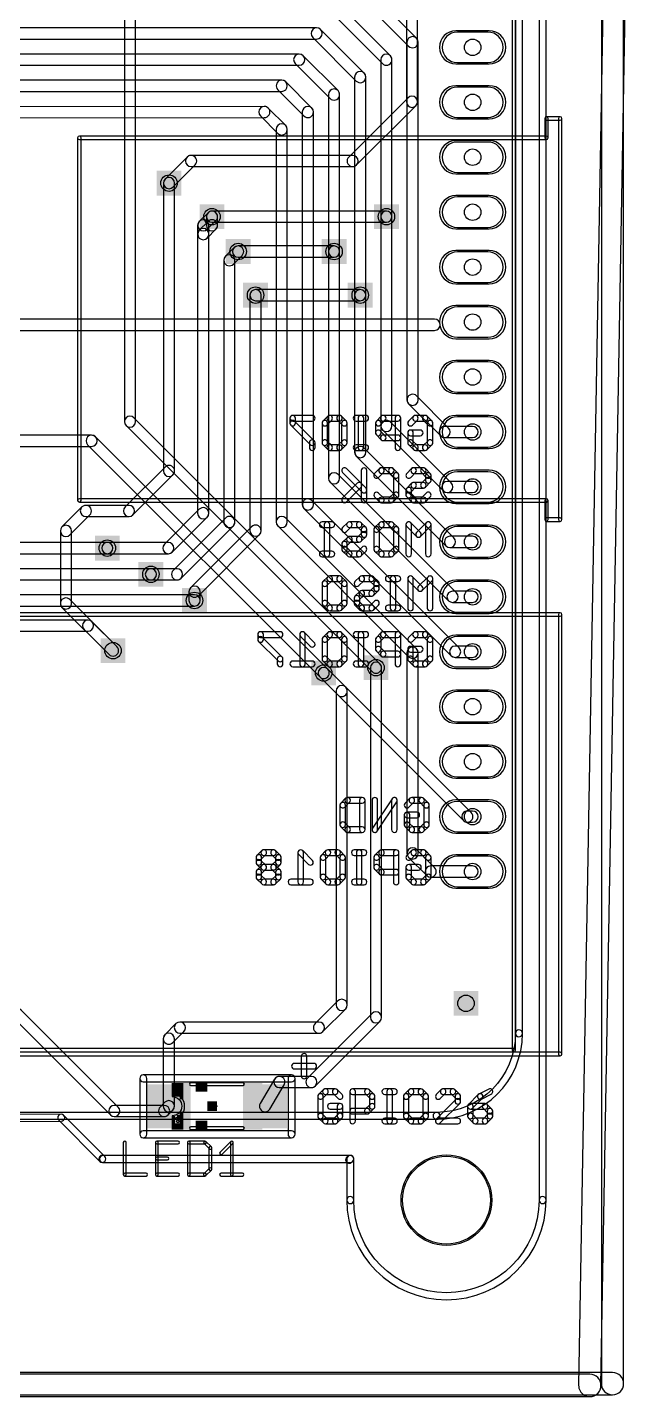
# Model space of a CAD drawing. Extents: x -3 to 127, y -3 to 73.
# Drawn here: x 70.27 to 92.48, y -2.82 to 47.02 of the extents above; entities that cross this region are included whole.
import ezdxf

# ---------------------------------------------------------------- set-up
doc = ezdxf.new("R2010")
doc.units = 0
for name, color, linetype in [('1', 22, 'CONTINUOUS'), ('16', 175, 'CONTINUOUS'), ('17', 82, 'CONTINUOUS'), ('18', 82, 'CONTINUOUS'), ('20', 7, 'CONTINUOUS'), ('21', 253, 'CONTINUOUS'), ('22', 253, 'CONTINUOUS'), ('23', 7, 'CONTINUOUS'), ('25', 253, 'CONTINUOUS'), ('255', 2, 'CONTINUOUS'), ('29', 253, 'CONTINUOUS'), ('30', 253, 'CONTINUOUS'), ('31', 253, 'CONTINUOUS'), ('44', 253, 'CONTINUOUS'), ('51', 253, 'CONTINUOUS'), ('52', 253, 'CONTINUOUS')]:
    doc.layers.add(name, color=color, linetype=linetype)

# ---------------------------------------------------------------- blocks, each defined once
blk = doc.blocks.new('RECT')
blk.add_solid([(-0.5, -0.5), (0.5, -0.5), (-0.5, 0.5), (0.5, 0.5)])
blk = doc.blocks.new('LONGP100')
blk.add_lwpolyline([(-0.5, -0.5), (0.5, -0.5, 1), (0.5, 0.5), (-0.5, 0.5, 1)], format="xyb", close=True)
blk = doc.blocks.new('SQUAREV')
blk.add_solid([(-0.5, -0.5), (0.5, -0.5), (-0.5, 0.5), (0.5, 0.5)])

msp = doc.modelspace()

# ---------------------------------------------------------------- linework, layer by layer
at = {"layer": '1'}
for points in [[(91.1606, 72.0725), (91.1606, -2.3495, 1), (91.9734, -2.3495), (91.9734, 72.0725, 1)], [(84.4335, 46.6234), (82.211, 48.8459, 1), (81.9236, 48.5586), (84.1461, 46.3361, 1)], [(83.481, 45.9884), (81.576, 47.8934, 1), (81.2886, 47.6061), (83.1936, 45.7011, 1)], [(80.7973, 47.0005), (48.0948, 47.0005, 1), (48.0948, 46.5941), (80.7973, 46.5941, 1)], [(82.5285, 45.3534), (80.941, 46.9409, 1), (80.6536, 46.6536), (82.2411, 45.0661, 1)], [(84.493, 33.4623), (84.493, 46.4798, 1), (84.0866, 46.4798), (84.0866, 33.4623, 1)], [(80.1623, 46.048), (47.1423, 46.048, 1), (47.1423, 45.6416), (80.1623, 45.6416, 1)], [(81.576, 44.7184), (80.306, 45.9884, 1), (80.0186, 45.7011), (81.2886, 44.4311, 1)], [(83.5405, 40.1298), (83.5405, 45.8448, 1), (83.1341, 45.8448), (83.1341, 40.1298, 1)], [(82.588, 37.2723), (82.588, 45.2098, 1), (82.1816, 45.2098), (82.1816, 37.2723, 1)], [(79.5273, 45.0955), (44.9198, 45.0955, 1), (44.9198, 44.6891), (79.5273, 44.6891, 1)], [(80.6235, 44.0834), (79.671, 45.0359, 1), (79.3836, 44.7486), (80.3361, 43.7961, 1)], [(81.6355, 38.8598), (81.6355, 44.5748, 1), (81.2291, 44.5748), (81.2291, 38.8598, 1)], [(78.8922, 44.143), (36.3363, 44.1112, 1), (36.3366, 43.7048), (78.8925, 43.7366, 1)], [(79.671, 43.4484), (79.036, 44.0834, 1), (78.7486, 43.7961), (79.3836, 43.1611, 1)], [(80.683, 29.6523), (80.683, 43.9398, 1), (80.2766, 43.9398), (80.2766, 29.6523, 1)], [(79.7305, 29.0173), (79.7305, 43.3048, 1), (79.3241, 43.3048), (79.3241, 29.0173, 1)], [(75.2204, 41.3508), (75.2204, 30.8731, 1), (75.6268, 30.8731), (75.6268, 41.3508, 1)], [(76.8135, 39.6686), (77.131, 39.9861, 1), (76.8436, 40.2734), (76.5261, 39.9559, 1)], [(76.873, 39.4948), (76.873, 39.8123, 1), (76.4666, 39.8123), (76.4666, 39.4948, 1)], [(76.8436, 39.9559), (76.5261, 39.6384, 1), (76.8135, 39.3511), (77.131, 39.6686, 1)], [(76.7841, 40.1298), (76.7841, 39.8123, 1), (77.1905, 39.8123), (77.1905, 40.1298, 1)], [(83.5405, 32.5098), (83.5405, 40.1298, 1), (83.1341, 40.1298), (83.1341, 32.5098, 1)], [(76.873, 29.3348), (76.873, 39.4948, 1), (76.4666, 39.4948), (76.4666, 29.3348, 1)], [(77.766, 38.3986), (78.0835, 38.7161, 1), (77.7961, 39.0034), (77.4786, 38.6859, 1)], [(81.6355, 30.6048), (81.6355, 38.8598, 1), (81.2291, 38.8598), (81.2291, 30.6048, 1)], [(77.8255, 29.0173), (77.8255, 38.5423, 1), (77.4191, 38.5423), (77.4191, 29.0173, 1)], [(78.778, 28.6998), (78.778, 37.2723, 1), (78.3716, 37.2723), (78.3716, 28.6998, 1)], [(82.588, 31.5573), (82.588, 37.2723, 1), (82.1816, 37.2723), (82.1816, 31.5573, 1)], [(85.6033, 32.4362), (84.4335, 33.6059, 1), (84.1461, 33.3186), (85.3159, 32.1488, 1)], [(85.6983, 30.4362), (83.481, 32.6534, 1), (83.1936, 32.3661), (85.4109, 30.1488, 1)], [(86.475, 32.4957), (85.4596, 32.4957, 1), (85.4596, 32.0893), (86.475, 32.0893, 1)], [(85.7933, 28.4362), (82.5285, 31.7009, 1), (82.2411, 31.4136), (85.5059, 28.1488, 1)], [(75.2799, 31.0167), (73.825, 29.5618, 1), (74.1124, 29.2745), (75.5673, 30.7294, 1)], [(85.8883, 26.4362), (81.576, 30.7484, 1), (81.2886, 30.4611), (85.6009, 26.1488, 1)], [(86.475, 30.4957), (85.5546, 30.4957, 1), (85.5546, 30.0893), (86.475, 30.0893, 1)], [(72.2543, 29.5618), (71.5275, 28.835, 1), (71.8149, 28.5476), (72.5417, 29.2745, 1)], [(73.9687, 29.6213), (72.398, 29.6213, 1), (72.398, 29.2149), (73.9687, 29.2149, 1)], [(75.5435, 27.9211), (76.8135, 29.1911, 1), (76.5261, 29.4784), (75.2561, 28.2084, 1)], [(85.9833, 24.4362), (80.6235, 29.7959, 1), (80.3361, 29.5086), (85.6959, 24.1488, 1)], [(75.861, 26.9686), (77.766, 28.8736, 1), (77.4786, 29.1609), (75.5736, 27.2559, 1)], [(84.4335, 24.3984), (79.671, 29.1609, 1), (79.3836, 28.8736), (84.1461, 24.1111, 1)], [(71.468, 28.6913), (71.468, 26.0486, 1), (71.8744, 26.0486), (71.8744, 28.6913, 1)], [(76.496, 26.3336), (78.7185, 28.5561, 1), (78.4311, 28.8434), (76.2086, 26.6209, 1)], [(86.475, 28.4957), (85.6496, 28.4957, 1), (85.6496, 28.0893), (86.475, 28.0893, 1)], [(73.1773, 27.8616), (75.3998, 27.8616, 1), (75.3998, 28.268), (73.1773, 28.268, 1)], [(74.7648, 26.9091), (75.7173, 26.9091, 1), (75.7173, 27.3155), (74.7648, 27.3155, 1)], [(76.5555, 26.1598), (76.5555, 26.4773, 1), (76.1491, 26.4773), (76.1491, 26.1598, 1)], [(86.475, 26.4957), (85.7446, 26.4957, 1), (85.7446, 26.0893), (86.475, 26.0893, 1)], [(71.5275, 25.905), (73.2417, 24.1908, 1), (73.5291, 24.4781), (71.8149, 26.1923, 1)], [(84.493, 16.9523), (84.493, 24.2548, 1), (84.0866, 24.2548), (84.0866, 16.9523, 1)], [(86.475, 24.4957), (85.8396, 24.4957, 1), (85.8396, 24.0893), (86.475, 24.0893, 1)], [(81.8547, 23.0085), (81.1988, 23.6644, 1), (80.9114, 23.377), (81.5673, 22.7212, 1)], [(82.7531, 23.715), (82.7531, 10.9833, 1), (83.1595, 10.9833), (83.1595, 23.715, 1)], [(81.9142, 11.4395), (81.9142, 22.8648, 1), (81.5078, 22.8648), (81.5078, 11.4395, 1)], [(85.0933, 16.4362), (84.4335, 17.0959, 1), (84.1461, 16.8086), (84.8059, 16.1488, 1)], [(86.475, 16.4957), (84.9496, 16.4957, 1), (84.9496, 16.0893), (86.475, 16.0893, 1)], [(81.0269, 10.4681), (81.8547, 11.2959, 1), (81.5673, 11.5832), (80.7395, 10.7555, 1)], [(69.7714, 10.9519), (73.2884, 7.4349, 1), (73.5758, 7.7222), (70.0588, 11.2392, 1)], [(82.8126, 11.1269), (80.4631, 8.7774, 1), (80.7505, 8.4901), (83.1, 10.8396, 1)], [(75.5605, 10.0646), (75.9639, 10.4681, 1), (75.6766, 10.7555), (75.2731, 10.352, 1)], [(75.8203, 10.4086), (80.8832, 10.4086, 1), (80.8832, 10.815), (75.8203, 10.815, 1)], [(75.62, 7.7504), (75.62, 10.2083, 1), (75.2136, 10.2083), (75.2136, 7.7504, 1)], [(79.2631, 8.737), (78.7418, 7.8537, 1), (79.0918, 7.6471), (79.6131, 8.5305, 1)], [(80.6068, 8.837), (79.4381, 8.837, 1), (79.4381, 8.4306), (80.6068, 8.4306, 1)], [(73.4321, 7.3754), (75.2449, 7.3754, 1), (75.2449, 7.7818), (73.4321, 7.7818, 1)], [(75.3886, 7.4349), (75.5605, 7.6067, 1), (75.2731, 7.8941), (75.1013, 7.7222, 1)], [(91.567, -1.9431), (-2.6035, -1.9431, 1), (-2.6035, -2.7559), (91.567, -2.7559, 1)]]:
    msp.add_lwpolyline(points, format="xyb", close=True, dxfattribs=at)
at = {"layer": '16'}
for points in [[(91.6687, 73.0957), (90.3352, -2.4058, 1), (91.1478, -2.4202), (92.4813, 73.0813, 1)], [(84.0637, 59.741), (84.0637, 44.312, 1), (84.4701, 44.312), (84.4701, 59.741, 1)], [(73.7996, 54.3855), (73.7996, 32.6685, 1), (74.206, 32.6685), (74.206, 54.3855, 1)], [(84.1232, 44.4557), (81.966, 42.2984, 1), (82.2533, 42.0111), (84.4106, 44.1683, 1)], [(76.0839, 42.2984), (75.2799, 41.4945, 1), (75.5673, 41.2071), (76.3713, 42.0111, 1)], [(82.1096, 42.358), (76.2276, 42.358, 1), (76.2276, 41.9516), (82.1096, 41.9516, 1)], [(83.3373, 40.333), (76.9873, 40.333, 1), (76.9873, 39.9266), (83.3373, 39.9266, 1)], [(77.9398, 38.6566), (81.4323, 38.6566, 1), (81.4323, 39.063), (77.9398, 39.063, 1)], [(78.5748, 37.0691), (82.3848, 37.0691, 1), (82.3848, 37.4755), (78.5748, 37.4755, 1)], [(73.8591, 32.5248), (82.8126, 23.5713, 1), (83.1, 23.8587), (74.1465, 32.8122, 1)], [(72.6058, 32.1732), (63.8896, 32.1732, 1), (63.8896, 31.7668), (72.6058, 31.7668, 1)], [(81.1988, 23.6644), (72.7495, 32.1137, 1), (72.4621, 31.8263), (80.9114, 23.377, 1)], [(29.6798, 27.8616), (73.1773, 27.8616, 1), (73.1773, 28.268), (29.6798, 28.268, 1)], [(28.0923, 26.9091), (74.7648, 26.9091, 1), (74.7648, 27.3155), (28.0923, 27.3155, 1)], [(28.4098, 25.9566), (76.3523, 25.9566, 1), (76.3523, 26.363), (28.4098, 26.363, 1)], [(36.5192, 25.0409), (72.4758, 25.0409, 1), (72.4758, 25.4473), (36.5192, 25.4473, 1)], [(72.3321, 25.1004), (73.2417, 24.1908, 1), (73.5291, 24.4781), (72.6194, 25.3877, 1)], [(86.427, 18.4362), (81.1988, 23.6644, 1), (80.9114, 23.377), (86.1397, 18.1488, 1)], [(86.475, 18.4957), (86.2833, 18.4957, 1), (86.2833, 18.0893), (86.475, 18.0893, 1)], [(90.7415, -2.0066), (-1.7145, -2.0066, 1), (-1.7145, -2.8194), (90.7415, -2.8194, 1)]]:
    msp.add_lwpolyline(points, format="xyb", close=True, dxfattribs=at)
at = {"layer": '20'}
for points in [[(88.8953, 66.8323), (88.8953, 4.3323, 1), (89.1493, 4.3323), (89.1493, 66.8323, 1)], [(71.4983, 7.4593), (19.8256, 7.3648, 1), (19.826, 7.1108), (71.4988, 7.2053, 1)], [(73.0863, 5.9241), (71.5883, 7.4221, 1), (71.4087, 7.2425), (72.9067, 5.7445, 1)], [(82.0218, 5.9613), (72.9965, 5.9613, 1), (72.9965, 5.7073), (82.0218, 5.7073, 1)], [(73.0223, 5.7053), (82.0223, 5.7053, 1), (82.0223, 5.9593), (73.0223, 5.9593, 1)], [(82.0546, 5.7014), (82.0962, 5.7314, 1), (81.9474, 5.9372), (81.9058, 5.9072, 1)], [(81.952, 5.938), (81.9099, 5.9101, 1), (82.0505, 5.6985), (82.0926, 5.7265, 1)], [(82.1493, 4.3323), (82.1493, 5.8323, 1), (81.8953, 5.8323), (81.8953, 4.3323, 1)], [(82.1493, 4.3323, 1), (81.8953, 4.3323, 1), (89.1493, 4.3323, 1), (88.8953, 4.3323, -1)]]:
    msp.add_lwpolyline(points, format="xyb", close=True, dxfattribs=at)
msp.add_circle((85.5223, 4.3323), 1.6, dxfattribs=at)
at = {"layer": '21'}
for points in [[(87.9115, 60.7925), (87.9115, 9.7925, 1), (88.0385, 9.7925), (88.0385, 60.7925, 1)], [(87.975, 9.856), (10.975, 9.856, 1), (10.975, 9.729), (87.975, 9.729, 1)]]:
    msp.add_lwpolyline(points, format="xyb", close=True, dxfattribs=at)
at = {"layer": '22'}
for points in [[(67.818, 35.9918), (85.09, 35.9918, 1), (85.09, 36.3982), (67.818, 36.3982, 1)], [(80.6371, 32.8939), (79.9253, 32.8939, 1), (79.9253, 32.6907), (80.6371, 32.6907, 1)], [(79.8237, 32.7923), (79.8237, 32.6144, 1), (80.0269, 32.6144), (80.0269, 32.7923, 1)], [(81.1665, 32.5425), (81.3445, 32.7205, 1), (81.2008, 32.8642), (81.0229, 32.6862, 1)], [(81.2727, 32.6907), (81.6286, 32.6907, 1), (81.6286, 32.8939), (81.2727, 32.8939, 1)], [(81.5567, 32.7205), (81.7347, 32.5425, 1), (81.8784, 32.6862), (81.7004, 32.8642, 1)], [(82.5861, 32.8939), (82.2302, 32.8939, 1), (82.2302, 32.6907), (82.5861, 32.6907, 1)], [(82.5098, 31.7246), (82.5098, 32.7923, 1), (82.3066, 32.7923), (82.3066, 31.7246, 1)], [(83.1498, 32.8642), (82.9719, 32.6862, 1), (83.1155, 32.5425), (83.2935, 32.7205, 1)], [(83.7555, 32.8939), (83.2216, 32.8939, 1), (83.2216, 32.6907), (83.7555, 32.6907, 1)], [(83.8571, 31.7246), (83.8571, 32.7923, 1), (83.6539, 32.7923), (83.6539, 31.7246, 1)], [(84.2849, 32.5425), (84.4629, 32.7205, 1), (84.3192, 32.8642), (84.1413, 32.6862, 1)], [(84.391, 32.6907), (84.7469, 32.6907, 1), (84.7469, 32.8939), (84.391, 32.8939, 1)], [(84.6751, 32.7205), (84.8531, 32.5425, 1), (84.9967, 32.6862), (84.8188, 32.8642, 1)], [(79.8535, 32.5425), (80.5653, 31.8307, 1), (80.709, 31.9744), (79.9971, 32.6862, 1)], [(81.1963, 31.9026), (81.1963, 32.6144, 1), (80.9931, 32.6144), (80.9931, 31.9026, 1)], [(81.7049, 32.6144), (81.7049, 31.9026, 1), (81.9081, 31.9026), (81.9081, 32.6144, 1)], [(82.9421, 32.6144), (82.9421, 32.2585, 1), (83.1453, 32.2585), (83.1453, 32.6144, 1)], [(84.8233, 32.6144), (84.8233, 31.9026, 1), (85.0265, 31.9026), (85.0265, 32.6144, 1)], [(80.5355, 31.9026), (80.5355, 31.7246, 1), (80.7387, 31.7246), (80.7387, 31.9026, 1)], [(81.3445, 31.7964), (81.1665, 31.9744, 1), (81.0229, 31.8307), (81.2008, 31.6528, 1)], [(81.7347, 31.9744), (81.5567, 31.7964, 1), (81.7004, 31.6528), (81.8784, 31.8307, 1)], [(82.9719, 32.1866), (83.1498, 32.0087, 1), (83.2935, 32.1523), (83.1155, 32.3303, 1)], [(83.2216, 31.9789), (83.7555, 31.9789, 1), (83.7555, 32.1821), (83.2216, 32.1821, 1)], [(84.3147, 31.9026), (84.3147, 32.2585, 1), (84.1115, 32.2585), (84.1115, 31.9026, 1)], [(84.2131, 32.1569), (84.569, 32.1569, 1), (84.569, 32.3601), (84.2131, 32.3601, 1)], [(84.4629, 31.7964), (84.2849, 31.9744, 1), (84.1413, 31.8307), (84.3192, 31.6528, 1)], [(84.8531, 31.9744), (84.6751, 31.7964, 1), (84.8188, 31.6528), (84.9967, 31.8307, 1)], [(81.6286, 31.8262), (81.2727, 31.8262, 1), (81.2727, 31.623), (81.6286, 31.623, 1)], [(82.5861, 31.8262), (82.2302, 31.8262, 1), (82.2302, 31.623), (82.5861, 31.623, 1)], [(84.7469, 31.8262), (84.391, 31.8262, 1), (84.391, 31.623), (84.7469, 31.623, 1)], [(82.5944, 30.2473), (81.8826, 30.9592, 1), (81.739, 30.8155), (82.4508, 30.1037, 1)], [(82.421, 30.8873), (82.421, 29.8196, 1), (82.6242, 29.8196), (82.6242, 30.8873, 1)], [(83.052, 30.6375), (83.23, 30.8155, 1), (83.0863, 30.9592), (82.9084, 30.7812, 1)], [(83.1581, 30.7857), (83.5141, 30.7857, 1), (83.5141, 30.9889), (83.1581, 30.9889, 1)], [(83.4422, 30.8155), (83.6202, 30.6375, 1), (83.7638, 30.7812), (83.5859, 30.9592, 1)], [(84.2214, 30.6375), (84.3994, 30.8155, 1), (84.2557, 30.9592), (84.0778, 30.7812, 1)], [(84.3275, 30.7857), (84.6835, 30.7857, 1), (84.6835, 30.9889), (84.3275, 30.9889, 1)], [(84.6116, 30.8155), (84.7896, 30.6375, 1), (84.9332, 30.7812), (84.7553, 30.9592, 1)], [(82.2728, 30.4253), (81.739, 29.8914, 1), (81.8826, 29.7478), (82.4165, 30.2816, 1)], [(83.5904, 30.7094), (83.5904, 29.9976, 1), (83.7936, 29.9976), (83.7936, 30.7094, 1)], [(84.2557, 30.4253), (84.0778, 30.2473, 1), (84.2214, 30.1037), (84.3994, 30.2816, 1)], [(84.6835, 30.4551), (84.3275, 30.4551, 1), (84.3275, 30.2519), (84.6835, 30.2519, 1)], [(84.7896, 30.6032), (84.6116, 30.4253, 1), (84.7553, 30.2816), (84.9332, 30.4596, 1)], [(84.7598, 30.7094), (84.7598, 30.5314, 1), (84.963, 30.5314), (84.963, 30.7094, 1)], [(83.23, 29.8914), (83.052, 30.0694, 1), (82.9084, 29.9257), (83.0863, 29.7478, 1)], [(83.5141, 29.9212), (83.1581, 29.9212, 1), (83.1581, 29.718), (83.5141, 29.718, 1)], [(83.6202, 30.0694), (83.4422, 29.8914, 1), (83.5859, 29.7478), (83.7638, 29.9257, 1)], [(84.048, 30.1755), (84.048, 29.9976, 1), (84.2512, 29.9976), (84.2512, 30.1755, 1)], [(84.0778, 29.9257), (84.2557, 29.7478, 1), (84.3994, 29.8914), (84.2214, 30.0694, 1)], [(84.3275, 29.718), (84.6835, 29.718, 1), (84.6835, 29.9212), (84.3275, 29.9212, 1)], [(84.7553, 29.7478), (84.9332, 29.9257, 1), (84.7896, 30.0694), (84.6116, 29.8914, 1)], [(81.3532, 29.0204), (80.9973, 29.0204, 1), (80.9973, 28.8172), (81.3532, 28.8172, 1)], [(81.2769, 27.8511), (81.2769, 28.9188, 1), (81.0737, 28.9188), (81.0737, 27.8511, 1)], [(81.8826, 28.669), (82.0606, 28.847, 1), (81.9169, 28.9907), (81.739, 28.8127, 1)], [(81.9888, 28.8172), (82.3447, 28.8172, 1), (82.3447, 29.0204), (81.9888, 29.0204, 1)], [(82.2728, 28.847), (82.4508, 28.669, 1), (82.5944, 28.8127), (82.4165, 28.9907, 1)], [(83.052, 28.669), (83.23, 28.847, 1), (83.0863, 28.9907), (82.9084, 28.8127, 1)], [(83.1581, 28.8172), (83.5141, 28.8172, 1), (83.5141, 29.0204), (83.1581, 29.0204, 1)], [(83.4422, 28.847), (83.6202, 28.669, 1), (83.7638, 28.8127), (83.5859, 28.9907, 1)], [(84.5773, 28.6347), (84.2214, 28.9907, 1), (84.0778, 28.847), (84.4337, 28.4911, 1)], [(84.048, 28.9188), (84.048, 27.8511, 1), (84.2512, 27.8511), (84.2512, 28.9188, 1)], [(84.7896, 28.9907), (84.4337, 28.6347, 1), (84.5773, 28.4911), (84.9332, 28.847, 1)], [(84.963, 27.8511), (84.963, 28.9188, 1), (84.7598, 28.9188), (84.7598, 27.8511, 1)], [(81.9169, 28.4568), (81.739, 28.2788, 1), (81.8826, 28.1352), (82.0606, 28.3131, 1)], [(82.3447, 28.4866), (81.9888, 28.4866, 1), (81.9888, 28.2834), (82.3447, 28.2834, 1)], [(82.4508, 28.6347), (82.2728, 28.4568, 1), (82.4165, 28.3131), (82.5944, 28.4911, 1)], [(82.421, 28.7409), (82.421, 28.5629, 1), (82.6242, 28.5629), (82.6242, 28.7409, 1)], [(83.0818, 28.0291), (83.0818, 28.7409, 1), (82.8786, 28.7409), (82.8786, 28.0291, 1)], [(83.5904, 28.7409), (83.5904, 28.0291, 1), (83.7936, 28.0291), (83.7936, 28.7409, 1)], [(81.3532, 27.9527), (80.9973, 27.9527, 1), (80.9973, 27.7495), (81.3532, 27.7495, 1)], [(81.7092, 28.207), (81.7092, 28.0291, 1), (81.9124, 28.0291), (81.9124, 28.207, 1)], [(81.739, 27.9572), (81.9169, 27.7793, 1), (82.0606, 27.9229), (81.8826, 28.1009, 1)], [(81.9888, 27.7495), (82.3447, 27.7495, 1), (82.3447, 27.9527), (81.9888, 27.9527, 1)], [(82.4165, 27.7793), (82.5944, 27.9572, 1), (82.4508, 28.1009), (82.2728, 27.9229, 1)], [(83.23, 27.9229), (83.052, 28.1009, 1), (82.9084, 27.9572), (83.0863, 27.7793, 1)], [(83.5141, 27.9527), (83.1581, 27.9527, 1), (83.1581, 27.7495), (83.5141, 27.7495, 1)], [(83.6202, 28.1009), (83.4422, 27.9229, 1), (83.5859, 27.7793), (83.7638, 27.9572, 1)], [(81.1665, 26.7005), (81.3445, 26.8785, 1), (81.2008, 27.0222), (81.0229, 26.8442, 1)], [(81.2727, 26.8487), (81.6286, 26.8487, 1), (81.6286, 27.0519), (81.2727, 27.0519, 1)], [(81.5567, 26.8785), (81.7347, 26.7005, 1), (81.8784, 26.8442), (81.7004, 27.0222, 1)], [(82.3359, 26.7005), (82.5139, 26.8785, 1), (82.3702, 27.0222), (82.1923, 26.8442, 1)], [(82.4421, 26.8487), (82.798, 26.8487, 1), (82.798, 27.0519), (82.4421, 27.0519, 1)], [(82.7261, 26.8785), (82.9041, 26.7005, 1), (83.0477, 26.8442), (82.8698, 27.0222, 1)], [(83.7555, 27.0519), (83.3996, 27.0519, 1), (83.3996, 26.8487), (83.7555, 26.8487, 1)], [(83.6792, 25.8826), (83.6792, 26.9503, 1), (83.476, 26.9503), (83.476, 25.8826, 1)], [(84.6408, 26.6662), (84.2849, 27.0222, 1), (84.1413, 26.8785), (84.4972, 26.5226, 1)], [(84.1115, 26.9503), (84.1115, 25.8826, 1), (84.3147, 25.8826), (84.3147, 26.9503, 1)], [(84.8531, 27.0222), (84.4972, 26.6662, 1), (84.6408, 26.5226), (84.9967, 26.8785, 1)], [(85.0265, 25.8826), (85.0265, 26.9503, 1), (84.8233, 26.9503), (84.8233, 25.8826, 1)], [(81.1963, 26.0606), (81.1963, 26.7724, 1), (80.9931, 26.7724), (80.9931, 26.0606, 1)], [(81.7049, 26.7724), (81.7049, 26.0606, 1), (81.9081, 26.0606), (81.9081, 26.7724, 1)], [(82.3702, 26.4883), (82.1923, 26.3103, 1), (82.3359, 26.1667), (82.5139, 26.3446, 1)], [(82.798, 26.5181), (82.4421, 26.5181, 1), (82.4421, 26.3149), (82.798, 26.3149, 1)], [(82.9041, 26.6662), (82.7261, 26.4883, 1), (82.8698, 26.3446), (83.0477, 26.5226, 1)], [(82.8743, 26.7724), (82.8743, 26.5944, 1), (83.0775, 26.5944), (83.0775, 26.7724, 1)], [(81.3445, 25.9544), (81.1665, 26.1324, 1), (81.0229, 25.9887), (81.2008, 25.8108, 1)], [(81.6286, 25.9842), (81.2727, 25.9842, 1), (81.2727, 25.781), (81.6286, 25.781, 1)], [(81.7347, 26.1324), (81.5567, 25.9544, 1), (81.7004, 25.8108), (81.8784, 25.9887, 1)], [(82.1625, 26.2385), (82.1625, 26.0606, 1), (82.3657, 26.0606), (82.3657, 26.2385, 1)], [(82.1923, 25.9887), (82.3702, 25.8108, 1), (82.5139, 25.9544), (82.3359, 26.1324, 1)], [(82.4421, 25.781), (82.798, 25.781, 1), (82.798, 25.9842), (82.4421, 25.9842, 1)], [(82.8698, 25.8108), (83.0477, 25.9887, 1), (82.9041, 26.1324), (82.7261, 25.9544, 1)], [(83.7555, 25.9842), (83.3996, 25.9842, 1), (83.3996, 25.781), (83.7555, 25.781, 1)], [(79.4677, 25.0199), (78.7559, 25.0199, 1), (78.7559, 24.8167), (79.4677, 24.8167, 1)], [(78.6543, 24.9183), (78.6543, 24.7404, 1), (78.8575, 24.7404), (78.8575, 24.9183, 1)], [(80.709, 24.6342), (80.3531, 24.9902, 1), (80.2094, 24.8465), (80.5653, 24.4906, 1)], [(80.1796, 24.9183), (80.1796, 23.8506, 1), (80.3828, 23.8506), (80.3828, 24.9183, 1)], [(81.1665, 24.6685), (81.3445, 24.8465, 1), (81.2008, 24.9902), (81.0229, 24.8122, 1)], [(81.2727, 24.8167), (81.6286, 24.8167, 1), (81.6286, 25.0199), (81.2727, 25.0199, 1)], [(81.5567, 24.8465), (81.7347, 24.6685, 1), (81.8784, 24.8122), (81.7004, 24.9902, 1)], [(82.5861, 25.0199), (82.2302, 25.0199, 1), (82.2302, 24.8167), (82.5861, 24.8167, 1)], [(82.5098, 23.8506), (82.5098, 24.9183, 1), (82.3066, 24.9183), (82.3066, 23.8506, 1)], [(83.1498, 24.9902), (82.9719, 24.8122, 1), (83.1155, 24.6685), (83.2935, 24.8465, 1)], [(83.7555, 25.0199), (83.2216, 25.0199, 1), (83.2216, 24.8167), (83.7555, 24.8167, 1)], [(83.8571, 23.8506), (83.8571, 24.9183, 1), (83.6539, 24.9183), (83.6539, 23.8506, 1)], [(84.2849, 24.6685), (84.4629, 24.8465, 1), (84.3192, 24.9902), (84.1413, 24.8122, 1)], [(84.391, 24.8167), (84.7469, 24.8167, 1), (84.7469, 25.0199), (84.391, 25.0199, 1)], [(84.6751, 24.8465), (84.8531, 24.6685, 1), (84.9967, 24.8122), (84.8188, 24.9902, 1)], [(78.6841, 24.6685), (79.3959, 23.9567, 1), (79.5396, 24.1004), (78.8278, 24.8122, 1)], [(81.1963, 24.0286), (81.1963, 24.7404, 1), (80.9931, 24.7404), (80.9931, 24.0286, 1)], [(81.7049, 24.7404), (81.7049, 24.0286, 1), (81.9081, 24.0286), (81.9081, 24.7404, 1)], [(82.9421, 24.7404), (82.9421, 24.3845, 1), (83.1453, 24.3845), (83.1453, 24.7404, 1)], [(82.9719, 24.3126), (83.1498, 24.1347, 1), (83.2935, 24.2783), (83.1155, 24.4563, 1)], [(84.3147, 24.0286), (84.3147, 24.3845, 1), (84.1115, 24.3845), (84.1115, 24.0286, 1)], [(84.2131, 24.2829), (84.569, 24.2829, 1), (84.569, 24.4861), (84.2131, 24.4861, 1)], [(84.8233, 24.7404), (84.8233, 24.0286, 1), (85.0265, 24.0286), (85.0265, 24.7404, 1)], [(79.3661, 24.0286), (79.3661, 23.8506, 1), (79.5693, 23.8506), (79.5693, 24.0286, 1)], [(80.6371, 23.9522), (79.9253, 23.9522, 1), (79.9253, 23.749), (80.6371, 23.749, 1)], [(81.3445, 23.9224), (81.1665, 24.1004, 1), (81.0229, 23.9567), (81.2008, 23.7788, 1)], [(81.6286, 23.9522), (81.2727, 23.9522, 1), (81.2727, 23.749), (81.6286, 23.749, 1)], [(81.7347, 24.1004), (81.5567, 23.9224, 1), (81.7004, 23.7788), (81.8784, 23.9567, 1)], [(82.5861, 23.9522), (82.2302, 23.9522, 1), (82.2302, 23.749), (82.5861, 23.749, 1)], [(83.2216, 24.1049), (83.7555, 24.1049, 1), (83.7555, 24.3081), (83.2216, 24.3081, 1)], [(84.4629, 23.9224), (84.2849, 24.1004, 1), (84.1413, 23.9567), (84.3192, 23.7788, 1)], [(84.7469, 23.9522), (84.391, 23.9522, 1), (84.391, 23.749), (84.7469, 23.749, 1)], [(84.8531, 24.1004), (84.6751, 23.9224, 1), (84.8188, 23.7788), (84.9967, 23.9567, 1)], [(81.8191, 18.636), (81.9971, 18.814, 1), (81.8534, 18.9577), (81.6755, 18.7797, 1)], [(81.9253, 18.7842), (82.4591, 18.7842, 1), (82.4591, 18.9874), (81.9253, 18.9874, 1)], [(82.3575, 18.8858), (82.3575, 17.8181, 1), (82.5607, 17.8181), (82.5607, 18.8858, 1)], [(83.544, 18.9422), (82.8322, 17.8745, 1), (83.0012, 17.7617), (83.713, 18.8295, 1)], [(83.0183, 17.8181), (83.0183, 18.8858, 1), (82.8151, 18.8858), (82.8151, 17.8181, 1)], [(83.7301, 17.8181), (83.7301, 18.8858, 1), (83.5269, 18.8858), (83.5269, 17.8181, 1)], [(84.1579, 18.636), (84.3359, 18.814, 1), (84.1922, 18.9577), (84.0143, 18.7797, 1)], [(84.264, 18.7842), (84.62, 18.7842, 1), (84.62, 18.9874), (84.264, 18.9874, 1)], [(84.5481, 18.814), (84.7261, 18.636, 1), (84.8697, 18.7797), (84.6918, 18.9577, 1)], [(81.8489, 17.9961), (81.8489, 18.7079, 1), (81.6457, 18.7079), (81.6457, 17.9961, 1)], [(84.1877, 17.9961), (84.1877, 18.352, 1), (83.9845, 18.352), (83.9845, 17.9961, 1)], [(84.0861, 18.2504), (84.442, 18.2504, 1), (84.442, 18.4536), (84.0861, 18.4536, 1)], [(84.6963, 18.7079), (84.6963, 17.9961, 1), (84.8995, 17.9961), (84.8995, 18.7079, 1)], [(81.9971, 17.8899), (81.8191, 18.0679, 1), (81.6755, 17.9242), (81.8534, 17.7463, 1)], [(84.3359, 17.8899), (84.1579, 18.0679, 1), (84.0143, 17.9242), (84.1922, 17.7463, 1)], [(84.7261, 18.0679), (84.5481, 17.8899, 1), (84.6918, 17.7463), (84.8697, 17.9242, 1)], [(82.4591, 17.9197), (81.9253, 17.9197, 1), (81.9253, 17.7165), (82.4591, 17.7165, 1)], [(84.62, 17.9197), (84.264, 17.9197, 1), (84.264, 17.7165), (84.62, 17.7165, 1)], [(78.7985, 17.0527), (78.6206, 16.8747, 1), (78.7643, 16.731), (78.9422, 16.909, 1)], [(79.2263, 17.0824), (78.8704, 17.0824, 1), (78.8704, 16.8792), (79.2263, 16.8792, 1)], [(79.4761, 16.8747), (79.2981, 17.0527, 1), (79.1544, 16.909), (79.3324, 16.731, 1)], [(80.6455, 16.6967), (80.2896, 17.0527, 1), (80.1459, 16.909), (80.5018, 16.5531, 1)], [(80.1161, 16.9808), (80.1161, 15.9131, 1), (80.3193, 15.9131), (80.3193, 16.9808, 1)], [(81.103, 16.731), (81.281, 16.909, 1), (81.1373, 17.0527), (80.9594, 16.8747, 1)], [(81.2092, 16.8792), (81.5651, 16.8792, 1), (81.5651, 17.0824), (81.2092, 17.0824, 1)], [(81.4932, 16.909), (81.6712, 16.731, 1), (81.8149, 16.8747), (81.6369, 17.0527, 1)], [(82.5226, 17.0824), (82.1667, 17.0824, 1), (82.1667, 16.8792), (82.5226, 16.8792, 1)], [(82.4463, 15.9131), (82.4463, 16.9808, 1), (82.2431, 16.9808), (82.2431, 15.9131, 1)], [(83.0863, 17.0527), (82.9084, 16.8747, 1), (83.052, 16.731), (83.23, 16.909, 1)], [(83.692, 17.0824), (83.1581, 17.0824, 1), (83.1581, 16.8792), (83.692, 16.8792, 1)], [(83.7936, 15.9131), (83.7936, 16.9808, 1), (83.5904, 16.9808), (83.5904, 15.9131, 1)], [(84.2214, 16.731), (84.3994, 16.909, 1), (84.2557, 17.0527), (84.0778, 16.8747, 1)], [(84.3275, 16.8792), (84.6835, 16.8792, 1), (84.6835, 17.0824), (84.3275, 17.0824, 1)], [(84.6116, 16.909), (84.7896, 16.731, 1), (84.9332, 16.8747), (84.7553, 17.0527, 1)], [(78.5908, 16.8029), (78.5908, 16.6249, 1), (78.794, 16.6249), (78.794, 16.8029, 1)], [(78.6206, 16.5531), (78.7985, 16.3751, 1), (78.9422, 16.5188), (78.7643, 16.6967, 1)], [(78.7985, 16.5188), (78.6206, 16.3408, 1), (78.7643, 16.1972), (78.9422, 16.3751, 1)], [(79.2263, 16.5486), (78.8704, 16.5486, 1), (78.8704, 16.3454), (79.2263, 16.3454, 1)], [(79.2981, 16.3751), (79.4761, 16.5531, 1), (79.3324, 16.6967), (79.1544, 16.5188, 1)], [(79.4761, 16.3408), (79.2981, 16.5188, 1), (79.1544, 16.3751), (79.3324, 16.1972, 1)], [(79.5058, 16.6249), (79.5058, 16.8029, 1), (79.3026, 16.8029), (79.3026, 16.6249, 1)], [(81.1328, 16.091), (81.1328, 16.8029, 1), (80.9296, 16.8029), (80.9296, 16.091, 1)], [(81.6414, 16.8029), (81.6414, 16.091, 1), (81.8446, 16.091), (81.8446, 16.8029, 1)], [(82.8786, 16.8029), (82.8786, 16.447, 1), (83.0818, 16.447), (83.0818, 16.8029, 1)], [(82.9084, 16.3751), (83.0863, 16.1972, 1), (83.23, 16.3408), (83.052, 16.5188, 1)], [(84.2512, 16.091), (84.2512, 16.447, 1), (84.048, 16.447), (84.048, 16.091, 1)], [(84.1496, 16.3454), (84.5055, 16.3454, 1), (84.5055, 16.5486), (84.1496, 16.5486, 1)], [(84.7598, 16.8029), (84.7598, 16.091, 1), (84.963, 16.091), (84.963, 16.8029, 1)], [(78.5908, 16.269), (78.5908, 16.091, 1), (78.794, 16.091), (78.794, 16.269, 1)], [(78.6206, 16.0192), (78.7985, 15.8413, 1), (78.9422, 15.9849), (78.7643, 16.1629, 1)], [(78.8704, 15.8115), (79.2263, 15.8115, 1), (79.2263, 16.0147), (78.8704, 16.0147, 1)], [(79.2981, 15.8413), (79.4761, 16.0192, 1), (79.3324, 16.1629), (79.1544, 15.9849, 1)], [(79.5058, 16.091), (79.5058, 16.269, 1), (79.3026, 16.269), (79.3026, 16.091, 1)], [(80.5736, 16.0147), (79.8618, 16.0147, 1), (79.8618, 15.8115), (80.5736, 15.8115, 1)], [(81.281, 15.9849), (81.103, 16.1629, 1), (80.9594, 16.0192), (81.1373, 15.8413, 1)], [(81.5651, 16.0147), (81.2092, 16.0147, 1), (81.2092, 15.8115), (81.5651, 15.8115, 1)], [(81.6712, 16.1629), (81.4932, 15.9849, 1), (81.6369, 15.8413), (81.8149, 16.0192, 1)], [(82.5226, 16.0147), (82.1667, 16.0147, 1), (82.1667, 15.8115), (82.5226, 15.8115, 1)], [(83.1581, 16.1674), (83.692, 16.1674, 1), (83.692, 16.3706), (83.1581, 16.3706, 1)], [(84.3994, 15.9849), (84.2214, 16.1629, 1), (84.0778, 16.0192), (84.2557, 15.8413, 1)], [(84.6835, 16.0147), (84.3275, 16.0147, 1), (84.3275, 15.8115), (84.6835, 15.8115, 1)], [(84.7896, 16.1629), (84.6116, 15.9849, 1), (84.7553, 15.8413), (84.9332, 16.0192, 1)]]:
    msp.add_lwpolyline(points, format="xyb", close=True, dxfattribs=at)
at = {"layer": '23'}
msp.add_point((77.1668, 7.7504), dxfattribs=at)
at = {"layer": '25'}
for points in [[(73.7592, 6.4306), (73.7592, 5.2612, 1), (73.8608, 5.2612), (73.8608, 6.4306, 1)], [(75.759, 6.4814), (74.9794, 6.4814, 1), (74.9794, 6.3798), (75.759, 6.3798, 1)], [(74.9286, 6.4306), (74.9286, 5.2612, 1), (75.0302, 5.2612), (75.0302, 6.4306, 1)], [(76.098, 6.4306), (76.098, 5.2612, 1), (76.1996, 5.2612), (76.1996, 6.4306, 1)], [(76.7335, 6.4814), (76.1488, 6.4814, 1), (76.1488, 6.3798), (76.7335, 6.3798, 1)], [(76.9643, 6.2716), (76.7694, 6.4665, 1), (76.6976, 6.3947), (76.8925, 6.1998, 1)], [(77.3541, 6.0049), (77.7439, 6.3947, 1), (77.6721, 6.4665), (77.2823, 6.0767, 1)], [(77.6572, 6.4306), (77.6572, 5.2612, 1), (77.7588, 5.2612), (77.7588, 6.4306, 1)], [(76.9792, 5.4561), (76.9792, 6.2357, 1), (76.8776, 6.2357), (76.8776, 5.4561, 1)], [(74.9794, 5.7951), (75.3692, 5.7951, 1), (75.3692, 5.8967), (74.9794, 5.8967, 1)], [(76.7694, 5.2253), (76.9643, 5.4202, 1), (76.8925, 5.492), (76.6976, 5.2971, 1)], [(73.81, 5.2104), (74.5896, 5.2104, 1), (74.5896, 5.312), (73.81, 5.312, 1)], [(74.9794, 5.2104), (75.759, 5.2104, 1), (75.759, 5.312), (74.9794, 5.312, 1)], [(76.1488, 5.2104), (76.7335, 5.2104, 1), (76.7335, 5.312), (76.1488, 5.312, 1)], [(77.3182, 5.2104), (78.0978, 5.2104, 1), (78.0978, 5.312), (77.3182, 5.312, 1)]]:
    msp.add_lwpolyline(points, format="xyb", close=True, dxfattribs=at)
at = {"layer": '255'}
for points in [[(80.2389, 9.5639), (80.2389, 8.8521, 1), (80.4421, 8.8521), (80.4421, 9.5639, 1)], [(79.9846, 9.1064), (80.6964, 9.1064, 1), (80.6964, 9.3096), (79.9846, 9.3096, 1)], [(79.883, 8.89), (74.4855, 8.89, 1), (74.4855, 8.636), (79.883, 8.636, 1)], [(74.3585, 8.763), (74.3585, 6.731, 1), (74.6125, 6.731), (74.6125, 8.763, 1)], [(80.01, 6.731), (80.01, 8.763, 1), (79.756, 8.763), (79.756, 6.731, 1)], [(81.0432, 8.3532), (80.8653, 8.1752, 1), (81.0089, 8.0315), (81.1869, 8.2095, 1)], [(80.8355, 8.1034), (80.8355, 7.3916, 1), (81.0387, 7.3916), (81.0387, 8.1034, 1)], [(81.471, 8.3829), (81.1151, 8.3829, 1), (81.1151, 8.1797), (81.471, 8.1797, 1)], [(81.7207, 8.1752), (81.5428, 8.3532, 1), (81.3991, 8.2095), (81.5771, 8.0315, 1)], [(82.2081, 7.2136), (82.2081, 8.2813, 1), (82.0049, 8.2813), (82.0049, 7.2136, 1)], [(82.1065, 8.1797), (82.6404, 8.1797, 1), (82.6404, 8.3829), (82.1065, 8.3829, 1)], [(82.5685, 8.2095), (82.7465, 8.0315, 1), (82.8901, 8.1752), (82.7122, 8.3532, 1)], [(82.7167, 8.1034), (82.7167, 7.7475, 1), (82.9199, 7.7475), (82.9199, 8.1034, 1)], [(83.2759, 8.1797), (83.6318, 8.1797, 1), (83.6318, 8.3829), (83.2759, 8.3829, 1)], [(83.5554, 7.2136), (83.5554, 8.2813, 1), (83.3522, 8.2813), (83.3522, 7.2136, 1)], [(84.1616, 8.3532), (83.9836, 8.1752, 1), (84.1273, 8.0315), (84.3053, 8.2095, 1)], [(83.9539, 8.1034), (83.9539, 7.3916, 1), (84.1571, 7.3916), (84.1571, 8.1034, 1)], [(84.5893, 8.3829), (84.2334, 8.3829, 1), (84.2334, 8.1797), (84.5893, 8.1797, 1)], [(84.8391, 8.1752), (84.6612, 8.3532, 1), (84.5175, 8.2095), (84.6955, 8.0315, 1)], [(84.8689, 7.3916), (84.8689, 8.1034, 1), (84.6657, 8.1034), (84.6657, 7.3916, 1)], [(85.331, 8.3532), (85.153, 8.1752, 1), (85.2967, 8.0315), (85.4747, 8.2095, 1)], [(85.2967, 7.1418), (86.0085, 7.8536, 1), (85.8649, 7.9972), (85.153, 7.2854, 1)], [(85.7587, 8.3829), (85.4028, 8.3829, 1), (85.4028, 8.1797), (85.7587, 8.1797, 1)], [(86.0085, 8.1752), (85.8306, 8.3532, 1), (85.6869, 8.2095), (85.8649, 8.0315, 1)], [(86.0383, 7.9254), (86.0383, 8.1034, 1), (85.8351, 8.1034), (85.8351, 7.9254, 1)], [(86.6783, 8.1752), (86.3224, 7.8193, 1), (86.4661, 7.6756), (86.822, 8.0315, 1)], [(87.0607, 8.3722), (86.7048, 8.1942, 1), (86.7956, 8.0125), (87.1515, 8.1904, 1)], [(80.8653, 7.3197), (81.0432, 7.1418, 1), (81.1869, 7.2854), (81.0089, 7.4634, 1)], [(81.6489, 7.8491), (81.293, 7.8491, 1), (81.293, 7.6459), (81.6489, 7.6459, 1)], [(81.5428, 7.1418), (81.7207, 7.3197, 1), (81.5771, 7.4634), (81.3991, 7.2854, 1)], [(81.7505, 7.3916), (81.7505, 7.7475, 1), (81.5473, 7.7475), (81.5473, 7.3916, 1)], [(82.6404, 7.6711), (82.1065, 7.6711, 1), (82.1065, 7.4679), (82.6404, 7.4679, 1)], [(82.7465, 7.8193), (82.5685, 7.6413, 1), (82.7122, 7.4977), (82.8901, 7.6756, 1)], [(83.9836, 7.3197), (84.1616, 7.1418, 1), (84.3053, 7.2854), (84.1273, 7.4634, 1)], [(84.6612, 7.1418), (84.8391, 7.3197, 1), (84.6955, 7.4634), (84.5175, 7.2854, 1)], [(86.3224, 7.3197), (86.5004, 7.1418, 1), (86.6441, 7.2854), (86.4661, 7.4634, 1)], [(86.2927, 7.7475), (86.2927, 7.3916, 1), (86.4959, 7.3916), (86.4959, 7.7475, 1)], [(86.9281, 7.8491), (86.3943, 7.8491, 1), (86.3943, 7.6459), (86.9281, 7.6459, 1)], [(87.1779, 7.6413), (87, 7.8193, 1), (86.8563, 7.6756), (87.0342, 7.4977, 1)], [(87, 7.1418), (87.1779, 7.3197, 1), (87.0342, 7.4634), (86.8563, 7.2854, 1)], [(87.2077, 7.3916), (87.2077, 7.5695, 1), (87.0045, 7.5695), (87.0045, 7.3916, 1)], [(81.1151, 7.112), (81.471, 7.112, 1), (81.471, 7.3152), (81.1151, 7.3152, 1)], [(83.2759, 7.112), (83.6318, 7.112, 1), (83.6318, 7.3152), (83.2759, 7.3152, 1)], [(84.2334, 7.112), (84.5893, 7.112, 1), (84.5893, 7.3152), (84.2334, 7.3152, 1)], [(85.9367, 7.3152), (85.2249, 7.3152, 1), (85.2249, 7.112), (85.9367, 7.112, 1)], [(86.5722, 7.112), (86.9281, 7.112, 1), (86.9281, 7.3152), (86.5722, 7.3152, 1)], [(74.4855, 6.604), (79.883, 6.604, 1), (79.883, 6.858), (74.4855, 6.858, 1)]]:
    msp.add_lwpolyline(points, format="xyb", close=True, dxfattribs=at)
at = {"layer": '29'}
msp.add_circle((85.5223, 4.3323), 1.6508, dxfattribs=at)
at = {"layer": '30'}
msp.add_circle((85.5223, 4.3323), 1.6508, dxfattribs=at)
at = {"layer": '44'}
for centre in [(86.475, 46.2925), (86.475, 44.2925), (86.475, 42.2925), (75.4236, 41.3508), (76.9873, 40.1298), (83.3373, 40.1298), (86.475, 40.2925), (77.9398, 38.8598), (81.4323, 38.8598), (86.475, 38.2925), (78.5748, 37.2723), (82.3848, 37.2723), (86.475, 36.2925), (86.475, 34.2925), (86.475, 32.2925), (86.475, 30.2925), (86.475, 28.2925), (73.1773, 28.0648), (74.7648, 27.1123), (76.3523, 26.1598), (86.475, 26.2925), (73.3854, 24.3344), (86.475, 24.2925), (82.9563, 23.715), (81.0551, 23.5207), (86.475, 22.2925), (86.475, 20.2925), (86.475, 18.2925), (86.475, 16.2925), (86.233, 11.4935)]:
    msp.add_circle(centre, 0.3, dxfattribs=at)
at = {"layer": '51'}
for points in [[(76.2168, 8.4996), (78.1168, 8.4996, 1), (78.1168, 8.6012), (76.2168, 8.6012, 1)], [(75.5418, 7.4012), (75.5418, 7.2996, 1), (75.5418, 8.2012), (75.5418, 8.0996, -1)], [(78.1168, 7.0012), (76.2168, 7.0012, 1), (76.2168, 6.8996), (78.1168, 6.8996, 1)]]:
    msp.add_lwpolyline(points, format="xyb", close=True, dxfattribs=at)
for radius in [0.1508, 0.0492]:
    msp.add_circle((75.7418, 7.2004), radius, dxfattribs=at)
at = {"layer": '52'}
for points in [[(88.2889, 10.4008), (88.2889, 60.4008, 1), (88.0349, 60.4008), (88.0349, 10.4008, 1)], [(89.6619, 43.7643), (89.1619, 43.7643, 1), (89.1619, 43.6373), (89.6619, 43.6373, 1)], [(89.0984, 43.7008), (89.0984, 43.0008, 1), (89.2254, 43.0008), (89.2254, 43.7008, 1)], [(89.7254, 29.1008), (89.7254, 43.7008, 1), (89.5984, 43.7008), (89.5984, 29.1008, 1)], [(72.0984, 43.0008), (72.0984, 29.8008, 1), (72.2254, 29.8008), (72.2254, 43.0008, 1)], [(89.1619, 43.0643), (72.1619, 43.0643, 1), (72.1619, 42.9373), (89.1619, 42.9373, 1)], [(72.1619, 29.7373), (89.1619, 29.7373, 1), (89.1619, 29.8643), (72.1619, 29.8643, 1)], [(89.0984, 29.8008), (89.0984, 29.1008, 1), (89.2254, 29.1008), (89.2254, 29.8008, 1)], [(89.1619, 29.0373), (89.6619, 29.0373, 1), (89.6619, 29.1643), (89.1619, 29.1643, 1)], [(89.6619, 25.7143), (68.4119, 25.7143, 1), (68.4119, 25.5873), (89.6619, 25.5873, 1)], [(89.7254, 9.6508), (89.7254, 25.6508, 1), (89.5984, 25.6508), (89.5984, 9.6508, 1)], [(85.1619, 7.5278, 1), (85.1619, 7.2738, 0.4142), (88.2889, 10.4008, 1), (88.0349, 10.4008, -0.4142)], [(68.4119, 9.5873), (89.6619, 9.5873, 1), (89.6619, 9.7143), (68.4119, 9.7143, 1)], [(59.6619, 7.2738), (85.1619, 7.2738, 1), (85.1619, 7.5278), (59.6619, 7.5278, 1)]]:
    msp.add_lwpolyline(points, format="xyb", close=True, dxfattribs=at)

# ---------------------------------------------------------------- block references
at = {"layer": '1', "xscale": 1.5, "yscale": 1.5, "rotation": 90}
for p in [(75.4168, 7.7504), (78.9168, 7.7504)]:
    msp.add_blockref('RECT', p, dxfattribs=at)
at = {"layer": '17', "xscale": 1.108, "yscale": 1.108}
for p in [(86.475, 46.2925), (86.475, 46.2925), (86.475, 44.2925), (86.475, 44.2925), (86.475, 42.2925), (86.475, 42.2925), (86.475, 40.2925), (86.475, 40.2925), (86.475, 38.2925), (86.475, 38.2925), (86.475, 36.2925), (86.475, 36.2925), (86.475, 34.2925), (86.475, 34.2925), (86.475, 32.2925), (86.475, 32.2925), (86.475, 30.2925), (86.475, 30.2925), (86.475, 28.2925), (86.475, 28.2925), (86.475, 26.2925), (86.475, 26.2925), (86.475, 24.2925), (86.475, 24.2925), (86.475, 22.2925), (86.475, 22.2925), (86.475, 20.2925), (86.475, 20.2925), (86.475, 18.2925), (86.475, 18.2925), (86.475, 16.2925), (86.475, 16.2925)]:
    msp.add_blockref('LONGP100', p, dxfattribs=at)
at = {"layer": '18', "xscale": 0.9048, "yscale": 0.9048}
for p in [(75.4236, 41.3508), (75.4236, 41.3508), (76.9873, 40.1298), (76.9873, 40.1298), (83.3373, 40.1298), (83.3373, 40.1298), (77.9398, 38.8598), (77.9398, 38.8598), (81.4323, 38.8598), (81.4323, 38.8598), (78.5748, 37.2723), (78.5748, 37.2723), (82.3848, 37.2723), (82.3848, 37.2723), (73.1773, 28.0648), (73.1773, 28.0648), (74.7648, 27.1123), (74.7648, 27.1123), (76.3523, 26.1598), (76.3523, 26.1598), (73.3854, 24.3344), (73.3854, 24.3344), (81.0551, 23.5207), (81.0551, 23.5207), (82.9563, 23.715), (82.9563, 23.715), (86.233, 11.4935), (86.233, 11.4935)]:
    msp.add_blockref('SQUAREV', p, dxfattribs=at)
at = {"layer": '21', "rotation": 90}
for p, xscale, yscale in [((76.6043, 8.4379), 0.325, 0.425), ((76.9918, 7.7504), 0.35, 0.35), ((76.6043, 7.0629), 0.325, 0.425)]:
    msp.add_blockref('RECT', p, dxfattribs=dict(at, xscale=xscale, yscale=yscale))
at = {"layer": '29', "xscale": 1.2096, "yscale": 1.2096}
for p in [(86.475, 46.2925), (86.475, 44.2925), (86.475, 42.2925), (86.475, 40.2925), (86.475, 38.2925), (86.475, 36.2925), (86.475, 34.2925), (86.475, 32.2925), (86.475, 30.2925), (86.475, 28.2925), (86.475, 26.2925), (86.475, 24.2925), (86.475, 22.2925), (86.475, 20.2925), (86.475, 18.2925), (86.475, 16.2925)]:
    msp.add_blockref('LONGP100', p, dxfattribs=at)
at = {"layer": '29', "xscale": 1.6016, "yscale": 1.6016, "rotation": 90}
for p in [(75.4168, 7.7504), (78.9168, 7.7504)]:
    msp.add_blockref('RECT', p, dxfattribs=at)
at = {"layer": '30', "xscale": 1.2096, "yscale": 1.2096}
for p in [(86.475, 46.2925), (86.475, 44.2925), (86.475, 42.2925), (86.475, 40.2925), (86.475, 38.2925), (86.475, 36.2925), (86.475, 34.2925), (86.475, 32.2925), (86.475, 30.2925), (86.475, 28.2925), (86.475, 26.2925), (86.475, 24.2925), (86.475, 22.2925), (86.475, 20.2925), (86.475, 18.2925), (86.475, 16.2925)]:
    msp.add_blockref('LONGP100', p, dxfattribs=at)
at = {"layer": '31', "xscale": 1.5, "yscale": 1.5, "rotation": 90}
for p in [(75.4168, 7.7504), (78.9168, 7.7504)]:
    msp.add_blockref('RECT', p, dxfattribs=at)
at = {"layer": '51', "rotation": 90}
for p, xscale, yscale in [((75.6918, 8.3504), 0.5, 0.35), ((75.8793, 8.3004), 0.6, 0.125), ((76.0668, 7.7504), 1.7, 0.3), ((78.4668, 7.7504), 1.7, 0.7), ((75.8793, 7.3129), 0.425, 0.125), ((75.5793, 7.1504), 0.5, 0.125), ((75.7793, 7.0129), 0.225, 0.325), ((75.8293, 7.3629), 0.125, 0.225)]:
    msp.add_blockref('RECT', p, dxfattribs=dict(at, xscale=xscale, yscale=yscale))

doc.saveas('drawing.dxf')
